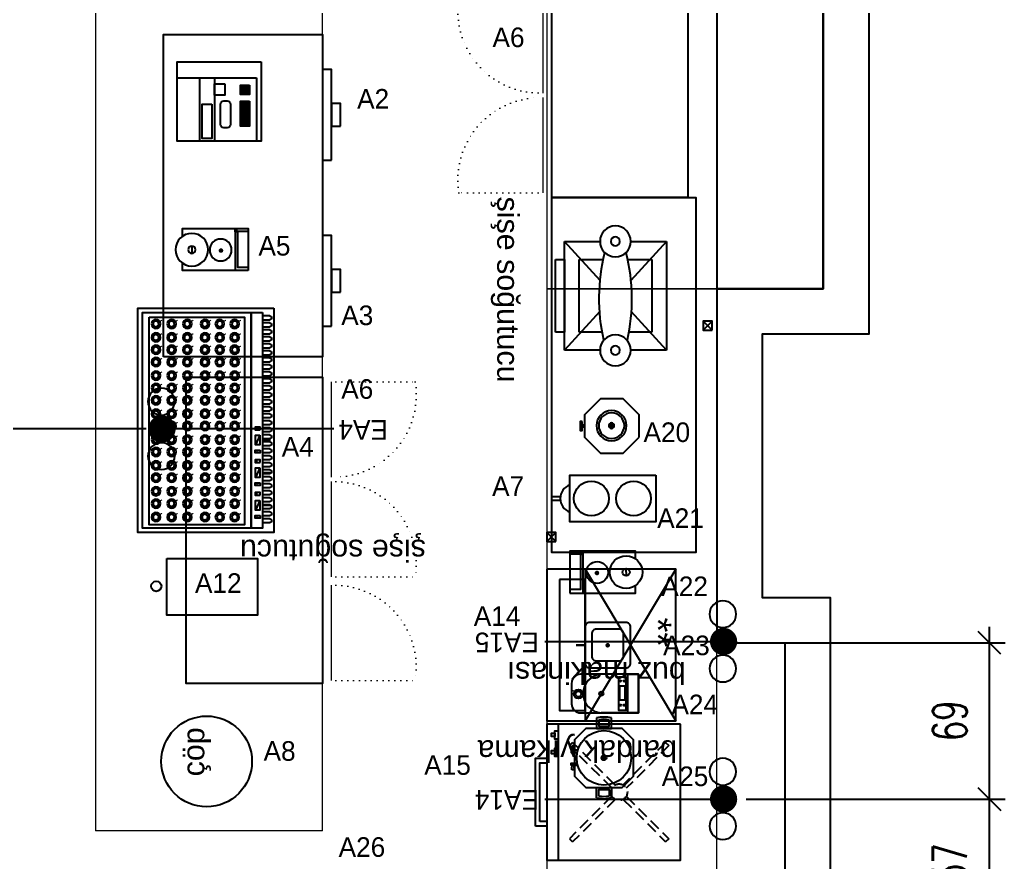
# Model space of a CAD drawing. Header units: centimetres. Extents: x 129282 to 136766, y 26190 to 28185.
# Drawn here: x 136331.1 to 136765.9, y 27158.4 to 27529.8 of the extents above; entities that cross this region are included whole.
import ezdxf
from ezdxf.enums import TextEntityAlignment as Align

# ---------------------------------------------------------------- set-up
doc = ezdxf.new("R2010")
doc.units = ezdxf.units.CM
doc.header["$LTSCALE"] = 10
doc.header["$MEASUREMENT"] = 0
doc.header["$PDMODE"] = 3
doc.header["$PDSIZE"] = 20
for name, pattern in [('DASHDOT', [25.4, 12.7, -6.35, 0, -6.35]), ('DASHED', [0.75, 0.5, -0.25]), ('DOT', [0.25, 0, -0.25])]:
    doc.linetypes.add(name, pattern=pattern)
for name, color, linetype in [('-DWG_ANA', 7, 'Continuous'), ('002 Çizgi', 7, 'Continuous'), ('Kıtc-002 Çizgi', 7, 'Continuous'), ('Kıtc-006 Yazı 001', 1, 'Continuous'), ('Kıtc-040 Detay', 7, 'Continuous'), ('LP-DIMENSION_INT_100', 51, 'Continuous'), ('S2000-002 Çizgi', 7, 'Continuous'), ('S2000-019 Su Tes İşaretler', 5, 'Continuous'), ('SIH', 4, 'Continuous'), ('SU', 152, 'Continuous'), ('wall', 255, 'Continuous')]:
    doc.layers.add(name, color=color, linetype=linetype)
for name, color, linetype, lineweight in [('-DWG_DETAY1', 7, 'Continuous', 9), ('-DWG_DETAY4', 7, 'DOT', 18), ('ARK_AHŞAP', 45, 'Continuous', 15)]:
    doc.layers.add(name, color=color, linetype=linetype, lineweight=lineweight)
doc.styles.add('GP_A_104_0.00_REV09$0$TRdimension', font='simplex.shx', dxfattribs={"width": 0.7})
doc.styles.get("Standard").update_dxf_attribs({"font": 'arial.ttf'})
doc.styles.add('TAKSİM', font='GOTHIC.TTF', dxfattribs={"height": 7})
doc.dimstyles.new('GP_A_104_0.00_REV09$0$tr-100', dxfattribs={"dimscale": 100, "dimtxt": 0.15, "dimasz": 0.1, "dimexe": 0.07, "dimexo": 0.07, "dimgap": 0.1, "dimtad": 1, "dimdec": 0, "dimrnd": 0.5, "dimzin": 0, "dimdsep": 46, "dimtxsty": 'GP_A_104_0.00_REV09$0$TRdimension', "dimblk": 'GP_A_104_0.00_REV09$0$_Oblique', "dimcen": 0.2, "dimdle": 0.07, "dimadec": 0, "dimazin": 0, "dimtfac": 1, "dimtdec": 0, "dimtmove": 2, "dimatfit": 3, "dimldrblk": 'GP_A_104_0.00_REV09$0$_Oblique', "dimfxl": 1, "dimtolj": 1, "dimtzin": 0, "dimarcsym": 0})

# ---------------------------------------------------------------- blocks, each defined once
blk = doc.blocks.new('A$C7E7D3E18')
at = {"layer": 'SIH', "linetype": 'Continuous', "const_width": 6}
blk.add_lwpolyline([(3, 6, 1), (9, 6, 1)], format="xyb", close=True, dxfattribs=at)
blk = doc.blocks.new('A$C6E87713E')
at = {"layer": 'S2000-019 Su Tes İşaretler'}
for centre in [(5.89, 6.3), (29.89, 6.3)]:
    blk.add_circle(centre, 5.89, dxfattribs=at)
blk.add_blockref('A$C7E7D3E18', (11.95, 0))
blk = doc.blocks.new('kj')
at = {"layer": 'LP-DIMENSION_INT_100', "color": 2}
for p, q in [((131086.37, 27746.2), (131086.37, 27411.2)), ((131086.37, 27411.2), (131039.37, 27411.2)), ((131039.37, 27411.2), (131039.37, 27255.2)), ((131039.37, 27255.2), (131069.37, 27255.2)), ((131069.37, 27255.2), (131069.37, 27060.2))]:
    blk.add_line(p, q, dxfattribs=at)
blk.add_lwpolyline([(131017.37, 27812.2), (131017.37, 28182.2), (131037.37, 28182.2), (131037.37, 27766.2), (131106.37, 27766.2), (131106.37, 27391.2), (131059.37, 27391.2), (131059.37, 27275.2), (131089.37, 27275.2), (131089.37, 27040.2), (131014.37, 27040.2), (131014.37, 26954.2), (130705.37, 26954.2), (130673.37, 26954.2), (130673.37, 26460.2), (130786.37, 26460.2), (130786.37, 26190.2), (130177.37, 26190.2), (130177.37, 26268.2), (130197.37, 26268.2)], dxfattribs=at)
blk = doc.blocks.new('A$C3DDB3116')
at = {"layer": 'Kıtc-002 Çizgi'}
blk.add_lwpolyline([(0, 45.94), (20.5, 45.94), (20.5, 7.94), (0, 7.94), (0, 45.94)], dxfattribs=at)
blk.add_lwpolyline([(9.32, 3.72), (11.18, 3.72), (11.18, 0), (9.32, 0)], close=True, dxfattribs=at)
for centre in [(10.25, 36.07), (10.25, 17.5)]:
    blk.add_circle(centre, 7.7, dxfattribs=at)
blk.add_arc((10.25, 10.08), 6.37, 199.6345, 340.3655, dxfattribs=at)
blk = doc.blocks.new('A$C139E487F')
at = {"layer": '002 Çizgi'}
h = blk.add_hatch(color=256, dxfattribs=at)
edge = h.paths.add_edge_path()
edge.add_arc((18, 14.42), 1.06, 0, 360)
for points in [[(21.4, 1.42), (26, 1.42), (31, 6.42), (31, 22.42), (26, 27.42), (10, 27.42), (5, 22.42), (5, 6.42), (10, 1.42), (14.6, 1.42)], [(0.34, 11.14), (5, 11.14), (5, 17.71), (0.34, 17.71)], [(35.66, 11.14), (31, 11.14), (31, 17.71), (35.66, 17.71)], [(1.18, 12.14), (4, 12.14), (4, 16.71), (1.18, 16.71)], [(34.82, 12.14), (32, 12.14), (32, 16.71), (34.82, 16.71)], [(15.69, 1.42), (20.31, 1.42)]]:
    blk.add_lwpolyline(points, dxfattribs=at)
for radius in [12, 1.06]:
    blk.add_circle((18, 14.42), radius, dxfattribs=at)
for centre, radius, start, end in [((16, 14.42), 16, 168.1479, 191.8521), ((20, 14.42), 16, 348.1479, 11.8521), ((16, 14.42), 15, 171.2333, 188.7667), ((20, 14.42), 15, 351.2333, 8.7667)]:
    blk.add_arc(centre, radius, start, end, dxfattribs=at)
at = {"layer": 'Kıtc-002 Çizgi'}
for points in [[(12.67, 0.2), (15.33, 0.41), (15.33, 1.04), (12.67, 1.25)], [(23.33, 0.2), (20.67, 0.41), (20.67, 1.04), (23.33, 1.25)]]:
    blk.add_lwpolyline(points, close=True, dxfattribs=at)
for points in [[(14.6, 2.92), (14.6, 1.09)], [(14.6, 0), (15.69, 0), (15.69, 2.69)], [(14.6, 0.35), (14.6, 0)], [(21.4, 0), (20.31, 0), (20.31, 2.69)], [(21.4, 2.92), (21.4, 1.09)], [(21.4, 0.35), (21.4, 0)]]:
    blk.add_lwpolyline(points, dxfattribs=at)
blk = doc.blocks.new('A$C59BC7357')
at = {"layer": 'Kıtc-002 Çizgi'}
for p, q in [((15.13, 11.88), (15.13, 14.55)), ((15.69, 14.55), (15.69, 11.87))]:
    blk.add_line(p, q, dxfattribs=at)
blk.add_lwpolyline([(28.96, 18.92), (28.96, 7.84), (21.12, 0), (10.04, 0), (2.2, 7.84), (2.2, 18.92), (10.04, 26.76), (21.12, 26.76), (28.96, 18.92)], dxfattribs=at)
for points in [[(1.1, 11.18), (0, 11.18), (0, 15.58), (1.1, 15.58)], [(2.2, 12.95), (1.1, 12.95), (1.1, 13.81), (2.2, 13.81)]]:
    blk.add_lwpolyline(points, close=True, dxfattribs=at)
for radius in [7.38, 6.28, 1.37]:
    blk.add_circle((15.43, 13.21), radius, dxfattribs=at)
blk = doc.blocks.new('A$C0D0247C1')
at = {"layer": 'Kıtc-002 Çizgi'}
for points in [[(2, 0), (18, 0, 0.414214), (20, 2), (20, 18, 0.414214), (18, 20), (2, 20, 0.414214), (0, 18), (0, 2, 0.414214)], [(5, 3), (15, 3, 0.414214), (17, 5), (17, 15, 0.414214), (15, 17), (5, 17, 0.414214), (3, 15), (3, 5, 0.414214)]]:
    blk.add_lwpolyline(points, format="xyb", close=True, dxfattribs=at)
at = {"layer": 'Kıtc-002 Çizgi', "const_width": 1}
blk.add_lwpolyline([(9.53, 10.08, 1), (10.53, 10.08, 1)], format="xyb", close=True, dxfattribs=at)
blk.add_lwpolyline([(20, 10), (23.95, 10)], dxfattribs=at)
blk = doc.blocks.new('A$C64277205')
at = {"layer": '002 Çizgi'}
blk.add_lwpolyline([(4, 0), (13, 0, 0.414214), (17, 4), (17, 29.5), (0, 29.5), (0, 4, 0.414214)], format="xyb", close=True, dxfattribs=at)
for points in [[(0, 29.5), (17, 29.5), (17, 24.89), (0, 24.89)], [(1.08, 23.89), (15.92, 23.89), (15.92, 20.92), (1.08, 20.92)], [(5.15, 23.57), (11.4, 23.57), (11.4, 21.24), (5.15, 21.24)]]:
    blk.add_lwpolyline(points, close=True, dxfattribs=at)
for points in [[(17, 13.14), (17, 24.89), (0, 24.89), (0, 13.14)], [(17, 13.14), (17, 24.89), (17, 24.89), (17, 13.14)]]:
    blk.add_lwpolyline(points, dxfattribs=at)
for centre, radius in [((2.96, 23.23), 0.33), ((2.96, 21.57), 0.33), ((13.6, 23.23), 0.33), ((13.6, 21.57), 0.33), ((8.54, 13.14), 0.901)]:
    blk.add_circle(centre, radius, dxfattribs=at)
blk.add_arc((8.5, 13.65), 8.52, 183.4714, 356.5286, dxfattribs=at)
at = {"layer": 'Kıtc-002 Çizgi', "const_width": 0.5}
blk.add_lwpolyline([(7.59, 1.28), (7.01, 0.34)], dxfattribs=at)
at = {"layer": 'Kıtc-002 Çizgi'}
for radius in [1.98, 1.24]:
    blk.add_circle((8.66, 3.02), radius, dxfattribs=at)
blk = doc.blocks.new('A$C1C4536AD')
at = {"layer": 'Kıtc-002 Çizgi'}
for points in [[(0, 29), (0, 0), (18.5, 0)], [(3.39, 29), (0, 29), (0, 26.84)], [(18.5, 26.95), (18.5, 29), (15.2, 29)], [(18.5, 0), (18.5, 29)], [(7.82, 24.81), (10.92, 24.88)], [(0, 5.79), (18.5, 5.79)], [(1.26, 0), (1.26, 4.77), (16.97, 4.77), (16.97, 0)]]:
    blk.add_lwpolyline(points, dxfattribs=at)
at = {"layer": 'Kıtc-002 Çizgi', "const_width": 1}
blk.add_lwpolyline([(9.18, 12.02, 1), (10.18, 12.02, 1)], format="xyb", close=True, dxfattribs=at)
at = {"layer": 'Kıtc-002 Çizgi'}
blk.add_lwpolyline([(0.33, 5.24), (1.35, 5.24), (1.35, 5.79), (0.33, 5.79)], close=True, dxfattribs=at)
for centre, radius in [((9.3, 24.88), 7.2), ((9.3, 24.88), 1.6), ((9.43, 12.15), 4.82)]:
    blk.add_circle(centre, radius, dxfattribs=at)
blk = doc.blocks.new('A$C14D17327')
at = {"layer": 'Kıtc-002 Çizgi', "color": 1, "elevation": 0}
blk.add_lwpolyline([(0, 4), (4, 4), (4, 0), (0, 0)], close=True, dxfattribs=at)
for points in [[(0, 4), (4, 0)], [(0, 0), (4, 4)]]:
    blk.add_lwpolyline(points, dxfattribs=at)
blk = doc.blocks.new('A$C4BA16D23')
at = {"layer": 'S2000-002 Çizgi'}
for points in [[(0, 57), (66.92, 16.91)], [(0, 16.91), (66.92, 57)], [(0, 16.91), (66.92, 16.91)]]:
    blk.add_lwpolyline(points, dxfattribs=at)
for points in [[(0, 0), (66.92, 0), (66.92, 57), (0, 57)], [(4.59, 5.64), (62.33, 5.64), (62.33, 16.91), (4.59, 16.91)]]:
    blk.add_lwpolyline(points, close=True, dxfattribs=at)
blk.add_text('**', height=12, dxfattribs=at).set_placement((21.33, 43.01))
blk = doc.blocks.new('A$C521B02A0')
at = {"layer": 'S2000-002 Çizgi'}
blk.add_line((6.65, 10), (10.64, 10), dxfattribs=at)
for points in [[(0, 64), (0, 10), (60, 10), (60, 64)], [(0, 64), (0, 5), (60, 5), (60, 64)], [(3, 10), (6.65, 10), (6.65, 8.54), (3, 8.54)], [(10.64, 10), (14.29, 10), (14.29, 8.54), (10.64, 8.54)], [(3.97, 8.54), (5.43, 8.54), (5.43, 7.08), (3.97, 7.08)], [(11.61, 8.54), (13.07, 8.54), (13.07, 7.08), (11.61, 7.08)], [(45, 0), (15, 0), (15, 5), (45, 5)], [(43, 2), (17, 2), (17, 5), (43, 5)]]:
    blk.add_lwpolyline(points, close=True, dxfattribs=at)
at = {"layer": 'S2000-002 Çizgi', "linetype": 'DASHED'}
for points in [[(8.08, 57.42), (9.49, 58.84)], [(8.08, 57.42), (26.83, 38.67)], [(9.49, 58.84), (28.24, 40.09)], [(31.86, 40.19), (50.51, 58.84)], [(33.27, 38.77), (51.92, 57.42)], [(50.51, 58.84), (51.92, 57.42)], [(26.73, 35.06), (8.08, 16.41)], [(33.17, 35.16), (51.92, 16.41)], [(28.14, 33.64), (9.49, 15)], [(31.76, 33.74), (50.51, 15)], [(9.49, 15), (8.08, 16.41)], [(50.51, 15), (51.92, 16.41)]]:
    blk.add_lwpolyline(points, dxfattribs=at)
blk.add_circle((30, 36.92), 3.63, dxfattribs=at)
blk = doc.blocks.new('A$C290C7E64')
at = {"layer": 'Kıtc-002 Çizgi'}
for points in [[(0, 0), (35, 0), (35, 37), (0, 37)], [(7, 2), (35, 2), (35, 37), (7, 37)], [(18.58, 21.8), (33.83, 21.8), (33.83, 26.01), (18.58, 26.01)], [(9.63, 16.02), (14.71, 16.02), (14.71, 20.57), (9.63, 20.57)], [(10.34, 8.15), (11.34, 8.15), (11.34, 9.15), (10.34, 9.15)], [(11.34, 8.15), (12.34, 8.15), (12.34, 9.15), (11.34, 9.15)], [(12.34, 8.15), (13.34, 8.15), (13.34, 9.15), (12.34, 9.15)], [(13.34, 8.15), (14.34, 8.15), (14.34, 9.15), (13.34, 9.15)], [(17.37, 8.15), (18.37, 8.15), (18.37, 9.15), (17.37, 9.15)], [(18.37, 8.15), (19.37, 8.15), (19.37, 9.15), (18.37, 9.15)], [(19.37, 8.15), (20.37, 8.15), (20.37, 9.15), (19.37, 9.15)], [(20.37, 8.15), (21.37, 8.15), (21.37, 9.15), (20.37, 9.15)], [(21.37, 8.15), (22.37, 8.15), (22.37, 9.15), (21.37, 9.15)], [(22.37, 8.15), (23.37, 8.15), (23.37, 9.15), (22.37, 9.15)], [(23.37, 8.15), (24.37, 8.15), (24.37, 9.15), (23.37, 9.15)], [(24.37, 8.15), (25.37, 8.15), (25.37, 9.15), (24.37, 9.15)], [(25.37, 8.15), (26.37, 8.15), (26.37, 9.15), (25.37, 9.15)], [(26.37, 8.15), (27.37, 8.15), (27.37, 9.15), (26.37, 9.15)], [(27.37, 8.15), (28.37, 8.15), (28.37, 9.15), (27.37, 9.15)], [(10.34, 7.15), (11.34, 7.15), (11.34, 8.15), (10.34, 8.15)], [(10.34, 6.15), (11.34, 6.15), (11.34, 7.15), (10.34, 7.15)], [(10.34, 5.15), (11.34, 5.15), (11.34, 6.15), (10.34, 6.15)], [(11.34, 7.15), (12.34, 7.15), (12.34, 8.15), (11.34, 8.15)], [(11.34, 6.15), (12.34, 6.15), (12.34, 7.15), (11.34, 7.15)], [(11.34, 5.15), (12.34, 5.15), (12.34, 6.15), (11.34, 6.15)], [(12.34, 7.15), (13.34, 7.15), (13.34, 8.15), (12.34, 8.15)], [(12.34, 6.15), (13.34, 6.15), (13.34, 7.15), (12.34, 7.15)], [(12.34, 5.15), (13.34, 5.15), (13.34, 6.15), (12.34, 6.15)], [(13.34, 7.15), (14.34, 7.15), (14.34, 8.15), (13.34, 8.15)], [(13.34, 6.15), (14.34, 6.15), (14.34, 7.15), (13.34, 7.15)], [(13.34, 5.15), (14.34, 5.15), (14.34, 6.15), (13.34, 6.15)], [(17.37, 7.15), (18.37, 7.15), (18.37, 8.15), (17.37, 8.15)], [(17.37, 6.15), (18.37, 6.15), (18.37, 7.15), (17.37, 7.15)], [(17.37, 5.15), (18.37, 5.15), (18.37, 6.15), (17.37, 6.15)], [(18.37, 7.15), (19.37, 7.15), (19.37, 8.15), (18.37, 8.15)], [(18.37, 6.15), (19.37, 6.15), (19.37, 7.15), (18.37, 7.15)], [(18.37, 5.15), (19.37, 5.15), (19.37, 6.15), (18.37, 6.15)], [(19.37, 7.15), (20.37, 7.15), (20.37, 8.15), (19.37, 8.15)], [(19.37, 6.15), (20.37, 6.15), (20.37, 7.15), (19.37, 7.15)], [(19.37, 5.15), (20.37, 5.15), (20.37, 6.15), (19.37, 6.15)], [(20.37, 7.15), (21.37, 7.15), (21.37, 8.15), (20.37, 8.15)], [(20.37, 6.15), (21.37, 6.15), (21.37, 7.15), (20.37, 7.15)], [(20.37, 5.15), (21.37, 5.15), (21.37, 6.15), (20.37, 6.15)], [(21.37, 7.15), (22.37, 7.15), (22.37, 8.15), (21.37, 8.15)], [(21.37, 6.15), (22.37, 6.15), (22.37, 7.15), (21.37, 7.15)], [(21.37, 5.15), (22.37, 5.15), (22.37, 6.15), (21.37, 6.15)], [(22.37, 7.15), (23.37, 7.15), (23.37, 8.15), (22.37, 8.15)], [(22.37, 6.15), (23.37, 6.15), (23.37, 7.15), (22.37, 7.15)], [(22.37, 5.15), (23.37, 5.15), (23.37, 6.15), (22.37, 6.15)], [(23.37, 7.15), (24.37, 7.15), (24.37, 8.15), (23.37, 8.15)], [(23.37, 6.15), (24.37, 6.15), (24.37, 7.15), (23.37, 7.15)], [(23.37, 5.15), (24.37, 5.15), (24.37, 6.15), (23.37, 6.15)], [(24.37, 7.15), (25.37, 7.15), (25.37, 8.15), (24.37, 8.15)], [(24.37, 6.15), (25.37, 6.15), (25.37, 7.15), (24.37, 7.15)], [(24.37, 5.15), (25.37, 5.15), (25.37, 6.15), (24.37, 6.15)], [(25.37, 7.15), (26.37, 7.15), (26.37, 8.15), (25.37, 8.15)], [(25.37, 6.15), (26.37, 6.15), (26.37, 7.15), (25.37, 7.15)], [(25.37, 5.15), (26.37, 5.15), (26.37, 6.15), (25.37, 6.15)], [(26.37, 7.15), (27.37, 7.15), (27.37, 8.15), (26.37, 8.15)], [(26.37, 6.15), (27.37, 6.15), (27.37, 7.15), (26.37, 7.15)], [(26.37, 5.15), (27.37, 5.15), (27.37, 6.15), (26.37, 6.15)], [(27.37, 7.15), (28.37, 7.15), (28.37, 8.15), (27.37, 8.15)], [(27.37, 6.15), (28.37, 6.15), (28.37, 7.15), (27.37, 7.15)], [(27.37, 5.15), (28.37, 5.15), (28.37, 6.15), (27.37, 6.15)]]:
    blk.add_lwpolyline(points, close=True, dxfattribs=at)
for points in [[(7, 27.23), (35, 27.23)], [(7, 20.57), (35, 20.57)]]:
    blk.add_lwpolyline(points, dxfattribs=at)
blk.add_lwpolyline([(18.68, 13.56), (27.6, 13.56, 0.414214), (29.1, 15.06), (29.1, 16.45, 0.414214), (27.6, 17.95), (18.68, 17.95, 0.414214), (17.18, 16.45), (17.18, 15.06, 0.414214)], format="xyb", close=True, dxfattribs=at)
blk = doc.blocks.new('A$C30F503A4')
at = {"layer": 'Kıtc-002 Çizgi'}
for p, q in [((56.05, 6.26), (60.38, 8.18)), ((70.42, 6.26), (74.75, 8.18)), ((84.79, 6.26), (89.12, 8.18))]:
    blk.add_line(p, q, dxfattribs=at)
for points in [[(0, 0), (99, 0), (99, 60), (0, 60)], [(2, 10), (97, 10), (97, 58), (2, 58)], [(4, 55), (4, 13), (95.5, 13), (95.5, 55)], [(2, 5), (97, 5), (97, 10), (2, 10)], [(53.76, 6.14), (52.58, 6.14), (52.58, 8.24), (53.76, 8.24)], [(56.05, 6.26), (60.38, 6.26), (60.38, 8.18), (56.05, 8.18)], [(62.67, 6.14), (63.84, 6.14), (63.84, 8.24), (62.67, 8.24)], [(68.13, 6.14), (66.95, 6.14), (66.95, 8.24), (68.13, 8.24)], [(70.42, 6.26), (74.75, 6.26), (74.75, 8.18), (70.42, 8.18)], [(77.04, 6.14), (78.21, 6.14), (78.21, 8.24), (77.04, 8.24)], [(82.5, 6.14), (81.32, 6.14), (81.32, 8.24), (82.5, 8.24)], [(84.79, 6.26), (89.12, 6.26), (89.12, 8.18), (84.79, 8.18)], [(91.41, 6.14), (92.58, 6.14), (92.58, 8.24), (91.41, 8.24)]]:
    blk.add_lwpolyline(points, close=True, dxfattribs=at)
for points, const_width in [([(5.94, 50.33), (5.36, 49.38)], 0.5), ([(11.88, 50.33), (11.3, 49.38)], 0.5), ([(17.32, 50.33), (16.74, 49.38)], 0.5), ([(22.77, 50.33), (22.18, 49.38)], 0.5), ([(28.7, 50.33), (28.12, 49.38)], 0.5), ([(34.15, 50.33), (33.57, 49.38)], 0.5), ([(39.59, 50.33), (39.01, 49.38)], 0.5), ([(45.53, 50.33), (44.95, 49.38)], 0.5), ([(50.97, 50.33), (50.39, 49.38)], 0.5), ([(56.91, 50.33), (56.33, 49.38)], 0.5), ([(62.36, 50.33), (61.77, 49.38)], 0.5), ([(68.29, 50.33), (67.71, 49.38)], 0.5), ([(73.74, 50.33), (73.16, 49.38)], 0.5), ([(79.68, 50.33), (79.09, 49.38)], 0.5), ([(85.12, 50.33), (84.54, 49.38)], 0.5), ([(91.06, 50.33), (90.48, 49.38)], 0.5), ([(5.94, 43.43), (5.36, 42.49)], 0.5), ([(11.88, 43.43), (11.3, 42.49)], 0.5), ([(17.32, 43.43), (16.74, 42.49)], 0.5), ([(22.77, 43.43), (22.18, 42.49)], 0.5), ([(28.7, 43.43), (28.12, 42.49)], 0.5), ([(34.15, 43.43), (33.57, 42.49)], 0.5), ([(39.59, 43.43), (39.01, 42.49)], 0.5), ([(45.53, 43.43), (44.95, 42.49)], 0.5), ([(50.97, 43.43), (50.39, 42.49)], 0.5), ([(56.91, 43.43), (56.33, 42.49)], 0.5), ([(62.36, 43.43), (61.77, 42.49)], 0.5), ([(68.29, 43.43), (67.71, 42.49)], 0.5), ([(73.74, 43.43), (73.16, 42.49)], 0.5), ([(79.68, 43.43), (79.09, 42.49)], 0.5), ([(85.12, 43.43), (84.54, 42.49)], 0.5), ([(91.06, 43.43), (90.48, 42.49)], 0.5), ([(5.94, 36.51), (5.36, 35.56)], 0.5), ([(11.88, 36.51), (11.3, 35.56)], 0.5), ([(17.32, 36.51), (16.74, 35.56)], 0.5), ([(22.77, 36.51), (22.18, 35.56)], 0.5), ([(28.7, 36.51), (28.12, 35.56)], 0.5), ([(34.15, 36.51), (33.57, 35.56)], 0.5), ([(39.59, 36.51), (39.01, 35.56)], 0.5), ([(45.53, 36.51), (44.95, 35.56)], 0.5), ([(50.97, 36.51), (50.39, 35.56)], 0.5), ([(56.91, 36.51), (56.33, 35.56)], 0.5), ([(62.36, 36.51), (61.77, 35.56)], 0.5), ([(68.29, 36.51), (67.71, 35.56)], 0.5), ([(73.74, 36.51), (73.16, 35.56)], 0.5), ([(79.68, 36.51), (79.09, 35.56)], 0.5), ([(85.12, 36.51), (84.54, 35.56)], 0.5), ([(91.06, 36.51), (90.48, 35.56)], 0.5), ([(5.94, 28.73), (5.36, 27.78)], 0.5), ([(11.88, 28.73), (11.3, 27.78)], 0.5), ([(17.32, 28.73), (16.74, 27.78)], 0.5), ([(22.77, 28.73), (22.18, 27.78)], 0.5), ([(28.7, 28.73), (28.12, 27.78)], 0.5), ([(34.15, 28.73), (33.57, 27.78)], 0.5), ([(39.59, 28.73), (39.01, 27.78)], 0.5), ([(45.53, 28.73), (44.95, 27.78)], 0.5), ([(50.97, 28.73), (50.39, 27.78)], 0.5), ([(56.91, 28.73), (56.33, 27.78)], 0.5), ([(62.36, 28.73), (61.77, 27.78)], 0.5), ([(68.29, 28.73), (67.71, 27.78)], 0.5), ([(73.74, 28.73), (73.16, 27.78)], 0.5), ([(79.68, 28.73), (79.09, 27.78)], 0.5), ([(85.12, 28.73), (84.54, 27.78)], 0.5), ([(91.06, 28.73), (90.48, 27.78)], 0.5), ([(5.94, 22.14), (5.36, 21.19)], 0.5), ([(11.88, 22.14), (11.3, 21.19)], 0.5), ([(17.32, 22.14), (16.74, 21.19)], 0.5), ([(22.77, 22.14), (22.18, 21.19)], 0.5), ([(28.7, 22.14), (28.12, 21.19)], 0.5), ([(34.15, 22.14), (33.57, 21.19)], 0.5), ([(39.59, 22.14), (39.01, 21.19)], 0.5), ([(45.53, 22.14), (44.95, 21.19)], 0.5), ([(50.97, 22.14), (50.39, 21.19)], 0.5), ([(56.91, 22.14), (56.33, 21.19)], 0.5), ([(62.36, 22.14), (61.77, 21.19)], 0.5), ([(68.29, 22.14), (67.71, 21.19)], 0.5), ([(73.74, 22.14), (73.16, 21.19)], 0.5), ([(79.68, 22.14), (79.09, 21.19)], 0.5), ([(85.12, 22.14), (84.54, 21.19)], 0.5), ([(91.06, 22.14), (90.48, 21.19)], 0.5), ([(5.94, 15.54), (5.36, 14.59)], 0.5), ([(11.88, 15.54), (11.3, 14.59)], 0.5), ([(17.32, 15.54), (16.74, 14.59)], 0.5), ([(22.77, 15.54), (22.18, 14.59)], 0.5), ([(28.7, 15.54), (28.12, 14.59)], 0.5), ([(34.15, 15.54), (33.57, 14.59)], 0.5), ([(39.59, 15.54), (39.01, 14.59)], 0.5), ([(45.53, 15.54), (44.95, 14.59)], 0.5), ([(50.97, 15.54), (50.39, 14.59)], 0.5), ([(56.91, 15.54), (56.33, 14.59)], 0.5), ([(62.36, 15.54), (61.77, 14.59)], 0.5), ([(68.29, 15.54), (67.71, 14.59)], 0.5), ([(73.74, 15.54), (73.16, 14.59)], 0.5), ([(79.68, 15.54), (79.09, 14.59)], 0.5), ([(85.12, 15.54), (84.54, 14.59)], 0.5), ([(91.06, 15.54), (90.48, 14.59)], 0.5), ([(53.76, 7.5), (52.58, 7.5)], 0.5), ([(58.24, 5), (58.24, 1.5)], 1), ([(62.67, 7.5), (63.84, 7.5)], 0.5), ([(68.13, 7.5), (66.95, 7.5)], 0.5), ([(72.61, 5), (72.61, 1.5)], 1), ([(77.04, 7.5), (78.21, 7.5)], 0.5), ([(82.5, 7.5), (81.32, 7.5)], 0.5), ([(86.98, 5), (86.98, 1.5)], 1), ([(91.41, 7.5), (92.58, 7.5)], 0.5)]:
    blk.add_lwpolyline(points, dxfattribs=dict(at, const_width=const_width))
for points in [[(3.49, 1.85), (3.49, 5)], [(5.16, 5), (5.16, 1.85)], [(6.57, 1.85), (6.57, 5)], [(8.25, 5), (8.25, 1.85)], [(9.66, 1.85), (9.66, 5)], [(11.33, 5), (11.33, 1.85)], [(11.33, 5), (11.33, 1.85)], [(12.74, 1.85), (12.74, 5)], [(14.41, 5), (14.41, 1.85)], [(15.82, 1.85), (15.82, 5)], [(17.5, 5), (17.5, 1.85)], [(18.91, 1.85), (18.91, 5)], [(20.58, 5), (20.58, 1.85)], [(20.58, 5), (20.58, 1.85)], [(21.99, 1.85), (21.99, 5)], [(23.67, 5), (23.67, 1.85)], [(25.07, 1.85), (25.07, 5)], [(26.75, 5), (26.75, 1.85)], [(28.16, 1.85), (28.16, 5)], [(29.83, 5), (29.83, 1.85)], [(29.83, 5), (29.83, 1.85)], [(31.24, 1.85), (31.24, 5)], [(32.92, 5), (32.92, 1.85)], [(34.33, 1.85), (34.33, 5)], [(36, 5), (36, 1.85)], [(37.41, 1.85), (37.41, 5)], [(39.08, 5), (39.08, 1.85)], [(39.08, 5), (39.08, 1.85)], [(40.49, 1.85), (40.49, 5)], [(42.17, 5), (42.17, 1.85)], [(43.58, 1.85), (43.58, 5)], [(45.25, 5), (45.25, 1.85)], [(46.66, 1.85), (46.66, 5)], [(48.33, 5), (48.33, 1.85)], [(48.33, 5), (48.33, 1.85)], [(49.74, 1.85), (49.74, 5)], [(51.42, 5), (51.42, 1.85)], [(52.83, 1.85), (52.83, 5)], [(54.5, 5), (54.5, 1.85)], [(55.91, 1.85), (55.91, 5)], [(57.59, 5), (57.59, 1.85)], [(58.17, 5), (58.17, 1.85)], [(58.63, 5), (58.63, 1.85)], [(59, 1.85), (59, 5)], [(60.67, 5), (60.67, 1.85)], [(62.08, 1.85), (62.08, 5)], [(63.75, 5), (63.75, 1.85)], [(65.16, 1.85), (65.16, 5)], [(66.84, 5), (66.84, 1.85)], [(68.25, 1.85), (68.25, 5)], [(69.92, 5), (69.92, 1.85)], [(71.33, 1.85), (71.33, 5)], [(72.53, 5), (72.53, 1.85)], [(73, 5), (73, 1.85)], [(74.41, 1.85), (74.41, 5)], [(76.09, 5), (76.09, 1.85)], [(77.5, 1.85), (77.5, 5)], [(79.17, 5), (79.17, 1.85)], [(80.58, 1.85), (80.58, 5)], [(82.26, 5), (82.26, 1.85)], [(83.66, 1.85), (83.66, 5)], [(85.34, 5), (85.34, 1.85)], [(86.75, 1.85), (86.75, 5)], [(86.9, 5), (86.9, 1.85)], [(88.42, 5), (88.42, 1.85)], [(89.83, 1.85), (89.83, 5)], [(91.51, 5), (91.51, 1.85)], [(92.92, 1.85), (92.92, 5)], [(94.59, 5), (94.59, 1.85)]]:
    blk.add_lwpolyline(points, dxfattribs=at)
for centre, radius in [((7.01, 52.07), 1.98), ((7.01, 52.07), 1.24), ((12.95, 52.07), 1.98), ((12.95, 52.07), 1.24), ((18.39, 52.07), 1.98), ((18.39, 52.07), 1.24), ((23.83, 52.07), 1.98), ((23.83, 52.07), 1.24), ((29.77, 52.07), 1.98), ((29.77, 52.07), 1.24), ((35.22, 52.07), 1.98), ((35.22, 52.07), 1.24), ((40.66, 52.07), 1.98), ((40.66, 52.07), 1.24), ((46.6, 52.07), 1.98), ((46.6, 52.07), 1.24), ((52.04, 52.07), 1.98), ((52.04, 52.07), 1.24), ((57.98, 52.07), 1.98), ((57.98, 52.07), 1.24), ((63.42, 52.07), 1.98), ((63.42, 52.07), 1.24), ((69.36, 52.07), 1.98), ((69.36, 52.07), 1.24), ((74.81, 52.07), 1.98), ((74.81, 52.07), 1.24), ((80.74, 52.07), 1.98), ((80.74, 52.07), 1.24), ((86.19, 52.07), 1.98), ((86.19, 52.07), 1.24), ((92.13, 52.07), 1.98), ((92.13, 52.07), 1.24), ((7.01, 45.17), 1.98), ((7.01, 45.17), 1.24), ((12.95, 45.17), 1.98), ((12.95, 45.17), 1.24), ((18.39, 45.17), 1.98), ((18.39, 45.17), 1.24), ((23.83, 45.17), 1.98), ((23.83, 45.17), 1.24), ((29.77, 45.17), 1.98), ((29.77, 45.17), 1.24), ((35.22, 45.17), 1.98), ((35.22, 45.17), 1.24), ((40.66, 45.17), 1.98), ((40.66, 45.17), 1.24), ((46.6, 45.17), 1.98), ((46.6, 45.17), 1.24), ((52.04, 45.17), 1.98), ((52.04, 45.17), 1.24), ((57.98, 45.17), 1.98), ((57.98, 45.17), 1.24), ((63.42, 45.17), 1.98), ((63.42, 45.17), 1.24), ((69.36, 45.17), 1.98), ((69.36, 45.17), 1.24), ((74.81, 45.17), 1.98), ((74.81, 45.17), 1.24), ((80.74, 45.17), 1.98), ((80.74, 45.17), 1.24), ((86.19, 45.17), 1.98), ((86.19, 45.17), 1.24), ((92.13, 45.17), 1.98), ((92.13, 45.17), 1.24), ((7.01, 38.25), 1.98), ((7.01, 38.25), 1.24), ((12.95, 38.25), 1.98), ((12.95, 38.25), 1.24), ((18.39, 38.25), 1.98), ((18.39, 38.25), 1.24), ((23.83, 38.25), 1.98), ((23.83, 38.25), 1.24), ((29.77, 38.25), 1.98), ((29.77, 38.25), 1.24), ((35.22, 38.25), 1.98), ((35.22, 38.25), 1.24), ((40.66, 38.25), 1.98), ((40.66, 38.25), 1.24), ((46.6, 38.25), 1.98), ((46.6, 38.25), 1.24), ((52.04, 38.25), 1.98), ((52.04, 38.25), 1.24), ((57.98, 38.25), 1.98), ((57.98, 38.25), 1.24), ((63.42, 38.25), 1.98), ((63.42, 38.25), 1.24), ((69.36, 38.25), 1.98), ((69.36, 38.25), 1.24), ((74.81, 38.25), 1.98), ((74.81, 38.25), 1.24), ((80.74, 38.25), 1.98), ((80.74, 38.25), 1.24), ((86.19, 38.25), 1.98), ((86.19, 38.25), 1.24), ((92.13, 38.25), 1.98), ((92.13, 38.25), 1.24), ((7.01, 30.47), 1.98), ((7.01, 30.47), 1.24), ((12.95, 30.47), 1.98), ((12.95, 30.47), 1.24), ((18.39, 30.47), 1.98), ((18.39, 30.47), 1.24), ((23.83, 30.47), 1.98), ((23.83, 30.47), 1.24), ((29.77, 30.47), 1.98), ((29.77, 30.47), 1.24), ((35.22, 30.47), 1.98), ((35.22, 30.47), 1.24), ((40.66, 30.47), 1.98), ((40.66, 30.47), 1.24), ((46.6, 30.47), 1.98), ((46.6, 30.47), 1.24), ((52.04, 30.47), 1.98), ((52.04, 30.47), 1.24), ((57.98, 30.47), 1.98), ((57.98, 30.47), 1.24), ((63.42, 30.47), 1.98), ((63.42, 30.47), 1.24), ((69.36, 30.47), 1.98), ((69.36, 30.47), 1.24), ((74.81, 30.47), 1.98), ((74.81, 30.47), 1.24), ((80.74, 30.47), 1.98), ((80.74, 30.47), 1.24), ((86.19, 30.47), 1.98), ((86.19, 30.47), 1.24), ((92.13, 30.47), 1.98), ((92.13, 30.47), 1.24), ((7.01, 23.88), 1.98), ((7.01, 23.88), 1.24), ((12.95, 23.88), 1.98), ((12.95, 23.88), 1.24), ((18.39, 23.88), 1.98), ((18.39, 23.88), 1.24), ((23.83, 23.88), 1.98), ((23.83, 23.88), 1.24), ((29.77, 23.88), 1.98), ((29.77, 23.88), 1.24), ((35.22, 23.88), 1.98), ((35.22, 23.88), 1.24), ((40.66, 23.88), 1.98), ((40.66, 23.88), 1.24), ((46.6, 23.88), 1.98), ((46.6, 23.88), 1.24), ((52.04, 23.88), 1.98), ((52.04, 23.88), 1.24), ((57.98, 23.88), 1.98), ((57.98, 23.88), 1.24), ((63.42, 23.88), 1.98), ((63.42, 23.88), 1.24), ((69.36, 23.88), 1.98), ((69.36, 23.88), 1.24), ((74.81, 23.88), 1.98), ((74.81, 23.88), 1.24), ((80.74, 23.88), 1.98), ((80.74, 23.88), 1.24), ((86.19, 23.88), 1.98), ((86.19, 23.88), 1.24), ((92.13, 23.88), 1.98), ((92.13, 23.88), 1.24), ((7.01, 17.28), 1.98), ((7.01, 17.28), 1.24), ((12.95, 17.28), 1.98), ((12.95, 17.28), 1.24), ((18.39, 17.28), 1.98), ((18.39, 17.28), 1.24), ((23.83, 17.28), 1.98), ((23.83, 17.28), 1.24), ((29.77, 17.28), 1.98), ((29.77, 17.28), 1.24), ((35.22, 17.28), 1.98), ((35.22, 17.28), 1.24), ((40.66, 17.28), 1.98), ((40.66, 17.28), 1.24), ((46.6, 17.28), 1.98), ((46.6, 17.28), 1.24), ((52.04, 17.28), 1.98), ((52.04, 17.28), 1.24), ((57.98, 17.28), 1.98), ((57.98, 17.28), 1.24), ((63.42, 17.28), 1.98), ((63.42, 17.28), 1.24), ((69.36, 17.28), 1.98), ((69.36, 17.28), 1.24), ((74.81, 17.28), 1.98), ((74.81, 17.28), 1.24), ((80.74, 17.28), 1.98), ((80.74, 17.28), 1.24), ((86.19, 17.28), 1.98), ((86.19, 17.28), 1.24), ((92.13, 17.28), 1.98), ((92.13, 17.28), 1.24)]:
    blk.add_circle(centre, radius, dxfattribs=at)
for centre in [(4.33, 1.85), (7.41, 1.85), (10.49, 1.85), (10.49, 1.85), (13.58, 1.85), (16.66, 1.85), (19.74, 1.85), (19.74, 1.85), (22.83, 1.85), (25.91, 1.85), (29, 1.85), (29, 1.85), (32.08, 1.85), (35.16, 1.85), (38.25, 1.85), (38.25, 1.85), (41.33, 1.85), (44.41, 1.85), (47.5, 1.85), (47.5, 1.85), (50.58, 1.85), (53.66, 1.85), (56.75, 1.85), (59.83, 1.85), (62.92, 1.85), (66, 1.85), (69.08, 1.85), (72.17, 1.85), (75.25, 1.85), (78.33, 1.85), (81.42, 1.85), (84.5, 1.85), (87.59, 1.85), (90.67, 1.85), (93.75, 1.85)]:
    blk.add_arc(centre, 0.837, 180, 0, dxfattribs=at)
blk = doc.blocks.new('A$C470016F2')
at = {"layer": 'Kıtc-002 Çizgi'}
for points in [[(25, 8), (15, 8), (15, 4), (25, 4)], [(40, 4), (0, 4), (0, 0), (40, 0)]]:
    blk.add_lwpolyline(points, close=True, dxfattribs=at)
blk = doc.blocks.new('A$C6C415FB2')
at = {"layer": '-DWG_ANA', "color": 0, "elevation": 0}
blk.add_lwpolyline([(101.46, 164.16), (41.46, 164.16), (41.46, 29.16), (101.46, 29.16)], close=True, dxfattribs=at)
at = {"layer": '-DWG_DETAY1', "color": 0}
for p, q in [((37.46, 120.16), (37.46, 162.16)), ((37.46, 76.16), (37.46, 118.16)), ((37.46, 30.52), (37.46, 72.52))]:
    blk.add_line(p, q, dxfattribs=at)
at = {"layer": '-DWG_DETAY4', "color": 0, "elevation": 0}
for points in [[(35.46, 162.16), (0.46, 162.16, 0.454885), (35.46, 120.19, 0.414214)], [(35.46, 76.16), (0.46, 76.16, -0.454885), (35.46, 118.13, -0.414214)], [(35.46, 30.52), (0.46, 30.52, -0.454885), (35.46, 72.49, -0.414214)]]:
    blk.add_lwpolyline(points, format="xyb", dxfattribs=at)
blk = doc.blocks.new('A$C451D4DAD')
at = {"layer": 'Kıtc-002 Çizgi', "extrusion": (0, 0, -1)}
for p, q in [((6.8, 49), (54.8, 49)), ((6.8, 49), (24.06, 33.24)), ((6.8, 33.3), (6.8, 49)), ((54.8, 49), (37.74, 33.44)), ((54.8, 49), (54.8, 33.3)), ((14.8, 42.5), (46.8, 42.5)), ((14.8, 31.85), (14.8, 42.5)), ((46.8, 42.5), (46.8, 32.34)), ((24.06, 19.76), (6.8, 4)), ((6.8, 4), (6.8, 19.7)), ((14.8, 10.5), (14.8, 21.15)), ((37.74, 19.56), (54.8, 4)), ((46.8, 20.66), (46.8, 10.5)), ((54.8, 19.7), (54.8, 4)), ((46.8, 10.5), (14.8, 10.5)), ((54.8, 4), (6.8, 4)), ((14.8, 4), (46.8, 4)), ((14.8, 0), (14.8, 4)), ((46.8, 0), (14.8, 0)), ((46.8, 4), (46.8, 0))]:
    blk.add_line(p, q, dxfattribs=at)
for centre, radius in [((-6.8, 26.5), 6.8), ((-54.8, 26.5), 6.8), ((-6.8, 26.5), 2), ((-54.8, 26.5), 2)]:
    blk.add_circle(centre, radius, dxfattribs=at)
for centre, start, end in [((-32.09, -51.39), 76.1597, 102.3998), ((-32.09, 104.39), 257.6002, 283.8403)]:
    blk.add_arc(centre, 85.01, start, end, dxfattribs=at)
blk = doc.blocks.new('GP_A_104_0.00_REV09$0$_Oblique')
at = {"color": 0, "linetype": 'ByBlock', "lineweight": -2}
blk.add_line((-0.5, -0.5), (0.5, 0.5), dxfattribs=at)
blk = doc.blocks.new('*D66')
at = {"color": 0, "lineweight": -2, "transparency": 16777216}
for p, q in [((136308.16, 27748.93), (136308.16, 27342.42)), ((136411.66, 27741.93), (136301.16, 27741.93)), ((136386.89, 27349.42), (136301.16, 27349.42))]:
    blk.add_line(p, q, dxfattribs=at)
at = {"layer": 'Defpoints', "color": 0, "transparency": 16777216}
for p in [(136418.66, 27741.93), (136308.16, 27349.42), (136393.89, 27349.42)]:
    blk.add_point(p, dxfattribs=at)
at = {"color": 0, "lineweight": -2, "transparency": 16777216, "xscale": 10, "yscale": 10, "zscale": 10}
for p, rotation in [((136308.16, 27741.93), 90), ((136308.16, 27349.42), 270)]:
    blk.add_blockref('GP_A_104_0.00_REV09$0$_Oblique', p, dxfattribs=dict(at, rotation=rotation))
at = {"color": 0, "transparency": 16777216, "insert": (136290.66, 27545.67), "char_height": 15, "attachment_point": 5, "rotation": 90, "style": 'GP_A_104_0.00_REV09$0$TRdimension'}
blk.add_mtext('\\A1;393', dxfattribs=at)
blk = doc.blocks.new('*D67')
at = {"color": 0, "lineweight": -2, "transparency": 16777216}
for p, q in [((136308.16, 27356.42), (136308.16, 26967.2)), ((136386.89, 27349.42), (136301.16, 27349.42)), ((136308.16, 26974.2), (136315.16, 26974.2))]:
    blk.add_line(p, q, dxfattribs=at)
at = {"layer": 'Defpoints', "color": 0, "transparency": 16777216}
for p in [(136393.89, 27349.42), (136304.62, 26974.2), (136308.16, 26974.2)]:
    blk.add_point(p, dxfattribs=at)
at = {"color": 0, "lineweight": -2, "transparency": 16777216, "xscale": 10, "yscale": 10, "zscale": 10}
for p, rotation in [((136308.16, 27349.42), 90), ((136308.16, 26974.2), 270)]:
    blk.add_blockref('GP_A_104_0.00_REV09$0$_Oblique', p, dxfattribs=dict(at, rotation=rotation))
at = {"color": 0, "transparency": 16777216, "insert": (136290.66, 27161.81), "char_height": 15, "attachment_point": 5, "rotation": 90, "style": 'GP_A_104_0.00_REV09$0$TRdimension'}
blk.add_mtext('\\A1;375', dxfattribs=at)
blk = doc.blocks.new('*D69')
at = {"color": 0, "lineweight": -2, "transparency": 16777216}
for p, q in [((136758.89, 27122.2), (136758.89, 27193.31)), ((136651.62, 27186.31), (136765.89, 27186.31)), ((136648.62, 27129.2), (136765.89, 27129.2))]:
    blk.add_line(p, q, dxfattribs=at)
at = {"layer": 'Defpoints', "color": 0, "transparency": 16777216}
for p in [(136644.62, 27186.31), (136758.89, 27186.31), (136641.62, 27129.2)]:
    blk.add_point(p, dxfattribs=at)
at = {"color": 0, "lineweight": -2, "transparency": 16777216, "xscale": 10, "yscale": 10, "zscale": 10}
for p, rotation in [((136758.89, 27186.31), 90), ((136758.89, 27129.2), 270)]:
    blk.add_blockref('GP_A_104_0.00_REV09$0$_Oblique', p, dxfattribs=dict(at, rotation=rotation))
at = {"color": 0, "transparency": 16777216, "insert": (136741.39, 27157.76), "char_height": 15, "attachment_point": 5, "rotation": 90, "style": 'GP_A_104_0.00_REV09$0$TRdimension'}
blk.add_mtext('\\A1;57', dxfattribs=at)
blk = doc.blocks.new('*D70')
at = {"color": 0, "lineweight": -2, "transparency": 16777216}
for p, q in [((136758.89, 27179.31), (136758.89, 27262.2)), ((136654.21, 27255.2), (136765.89, 27255.2)), ((136651.62, 27186.31), (136765.89, 27186.31))]:
    blk.add_line(p, q, dxfattribs=at)
at = {"layer": 'Defpoints', "color": 0, "transparency": 16777216}
for p in [(136647.21, 27255.2), (136758.89, 27255.2), (136644.62, 27186.31)]:
    blk.add_point(p, dxfattribs=at)
at = {"color": 0, "lineweight": -2, "transparency": 16777216, "xscale": 10, "yscale": 10, "zscale": 10}
for p, rotation in [((136758.89, 27255.2), 90), ((136758.89, 27186.31), 270)]:
    blk.add_blockref('GP_A_104_0.00_REV09$0$_Oblique', p, dxfattribs=dict(at, rotation=rotation))
at = {"color": 0, "transparency": 16777216, "insert": (136741.39, 27220.76), "char_height": 15, "attachment_point": 5, "rotation": 90, "style": 'GP_A_104_0.00_REV09$0$TRdimension'}
blk.add_mtext('\\A1;69', dxfattribs=at)

msp = doc.modelspace()

# ---------------------------------------------------------------- linework, layer by layer
for points in [[(136565.83, 27451.5), (136629.39, 27451.5), (136629.39, 27294.91), (136565.83, 27294.91)], [(136396.05, 27292.31), (136436.05, 27292.31), (136436.05, 27267.31), (136396.05, 27267.31)]]:
    msp.add_lwpolyline(points, close=True)
for centre, radius in [((136391.36, 27280.08, 0), 2.24), ((136413.58, 27202.87), 20)]:
    msp.add_circle(centre, radius)
at = {"layer": 'ARK_AHŞAP'}
msp.add_line((136464.62, 27172.25), (136364.62, 27172.25), dxfattribs=at)
msp.add_lwpolyline([(136464.62, 27172.25), (136464.62, 27680.32), (136464.62, 27680.32), (136464.62, 27792.2), (136364.62, 27792.2), (136364.62, 27172.25)], dxfattribs=at)
for points in [[(136638.62, 27746.2), (136563.62, 27746.2), (136563.62, 27411.2), (136638.62, 27411.2)], [(136638.62, 27411.2), (136563.62, 27411.2), (136563.62, 27060.2), (136638.62, 27060.2)]]:
    msp.add_lwpolyline(points, close=True, dxfattribs=at)
at = {"layer": 'LP-DIMENSION_INT_100', "color": 2}
msp.add_lwpolyline([(136685.62, 27746.2), (136638.62, 27746.2), (136638.62, 27411.2), (136685.62, 27411.2)], close=True, dxfattribs=at)
at = {"layer": 'S2000-002 Çizgi'}
msp.add_lwpolyline([(136394.62, 27381.25), (136394.62, 27523.25), (136464.62, 27523.25), (136464.62, 27381.25)], close=True, dxfattribs=at)
at = {"layer": 'SU'}
for p, q in [((136469.72, 27349.42), (136393.89, 27349.42)), ((136562.73, 27255.75), (136641.62, 27255.75)), ((136562.73, 27186.31), (136641.62, 27186.31))]:
    msp.add_line(p, q, dxfattribs=at)

# ---------------------------------------------------------------- block references
at = {"xscale": -1, "rotation": 180}
msp.add_blockref('A$C6C415FB2', (136524.37, 27615.66), dxfattribs=at)
at = {"rotation": 270}
for p in [(136464.62, 27507.93), (136464.62, 27434.7)]:
    msp.add_blockref('A$C470016F2', p, dxfattribs=at)
at = {"xscale": -1}
msp.add_blockref('A$C6C415FB2', (136506.08, 27208.09), dxfattribs=at)
at = {"layer": '002 Çizgi', "rotation": 270}
for name, p in [('A$C64277205', (136574.55, 27241.3, 0)), ('A$C139E487F', (136574.43, 27222.46, 0))]:
    msp.add_blockref(name, p, dxfattribs=at)
at = {"layer": 'Kıtc-002 Çizgi', "xscale": -1, "rotation": 90}
for name, p in [('A$C290C7E64', (136437.64, 27511.25)), ('A$C1C4536AD', (136431.92, 27437.75)), ('A$C30F503A4', (136443.27, 27402.75))]:
    msp.add_blockref(name, p, dxfattribs=at)
at = {"layer": 'Kıtc-002 Çizgi', "xscale": -0.8999999999996362, "yscale": 0.8999999999996362, "zscale": 0.8999999999996362, "rotation": 180}
msp.add_blockref('A$C59BC7357', (136578.3, 27362.78, 0), dxfattribs=at)
at = {"layer": 'Kıtc-002 Çizgi'}
for name, p, rotation in [('A$C3DDB3116', (136565.82, 27329.03, 0), 270), ('A$C1C4536AD', (136573.73, 27295.62, 0), 270), ('A$C0D0247C1', (136600.53, 27264.17, 0), 180)]:
    msp.add_blockref(name, p, dxfattribs=dict(at, rotation=rotation))
at = {"layer": 'Kıtc-040 Detay', "xscale": -1, "rotation": 270}
for p in [(136632.62, 27392.97), (136563.62, 27299.76)]:
    msp.add_blockref('A$C14D17327', p, dxfattribs=at)
at = {"layer": 'LP-DIMENSION_INT_100', "color": 2}
msp.add_blockref('kj', (5599.25, 0), dxfattribs=at)
at = {"layer": 'S2000-002 Çizgi', "rotation": 270}
for name, p in [('A$C451D4DAD', (136567.41, 27438.9)), ('A$C4BA16D23', (136563.62, 27287.63, 0)), ('A$C521B02A0', (136558.62, 27219.34, 0))]:
    msp.add_blockref(name, p, dxfattribs=at)
at = {"layer": 'wall', "color": 0, "linetype": 'DASHDOT', "xscale": -1, "rotation": 90}
for p in [(136399.89, 27367.37), (136647.62, 27273.7), (136647.62, 27204.26)]:
    msp.add_blockref('A$C6E87713E', p, dxfattribs=at)

# ---------------------------------------------------------------- texts
at = {"style": 'TAKSİM'}
for s, p in [('A6', (136546.75, 27517.75, 0)), ('A2', (136487.03, 27490.65)), ('A5', (136443.49, 27425.86)), ('A3', (136480.02, 27395.21)), ('A6', (136480.02, 27362.73)), ('A20', (136616.58, 27343.68)), ('A4', (136453.78, 27337.28)), ('A7', (136546.57, 27319.92)), ('A21', (136622.61, 27305.8, 0)), ('A12', (136418.72, 27277.19)), ('A22', (136624.43, 27275.76)), ('A14', (136541.7, 27262.64, 0)), ('A23', (136625.23, 27249.72)), ('A24', (136628.89, 27223.69, 0)), ('A8', (136445.77, 27203.18)), ('A15', (136519.85, 27196.99, 0)), ('A25', (136624.6, 27192.02)), ('A26', (136482.09, 27160.83))]:
    msp.add_text(s, height=8.64, dxfattribs=at).set_placement(p, align=Align.CENTER)
at = {"layer": 'Kıtc-006 Yazı 001'}
for s, rotation, p in [('şişe soğutucu', 270, (136541.77, 27451.89)), ('şişe soğutucu', 180, (136510.28, 27300.6)), ('buz makinası', 180, (136624.93, 27246.73, 0)), ('çöp', 90, (136412.55, 27196.31)), ('bardak yıkama', 180, (136621.02, 27212.24, 0))]:
    msp.add_text(s, height=9.6, rotation=rotation, dxfattribs=at).set_placement(p)
at = {"layer": 'SU', "style": 'TAKSİM'}
for s, p in [('EA4', (136493.56, 27353.34)), ('EA15', (136560.16, 27259.67)), ('EA14', (136560.16, 27190.23))]:
    msp.add_text(s, height=8.64, rotation=180, dxfattribs=at).set_placement(p)

# ---------------------------------------------------------------- dimensions: what is measured, and where the dimension line sits
for base, p1, p2, picture, middle in [((136308.16, 27349.42), (136418.66, 27741.93), (136393.89, 27349.42), '*D66', (136290.66, 27545.67)), ((136308.16, 26974.2), (136393.89, 27349.42), (136304.62, 26974.2), '*D67', (136290.66, 27161.81)), ((136758.89, 27255.2), (136644.62, 27186.31), (136647.21, 27255.2), '*D70', (136741.39, 27220.76)), ((136758.89, 27186.31), (136641.62, 27129.2), (136644.62, 27186.31), '*D69', (136741.39, 27157.76))]:
    dim = msp.add_linear_dim(base=base, p1=p1, p2=p2, angle=90, dimstyle='GP_A_104_0.00_REV09$0$tr-100', override={"dimfxl": 100, "dimfxlon": 1})
    dim.commit()
    dim.dimension.update_dxf_attribs({"geometry": picture, "text_midpoint": middle})

doc.saveas('drawing.dxf')
